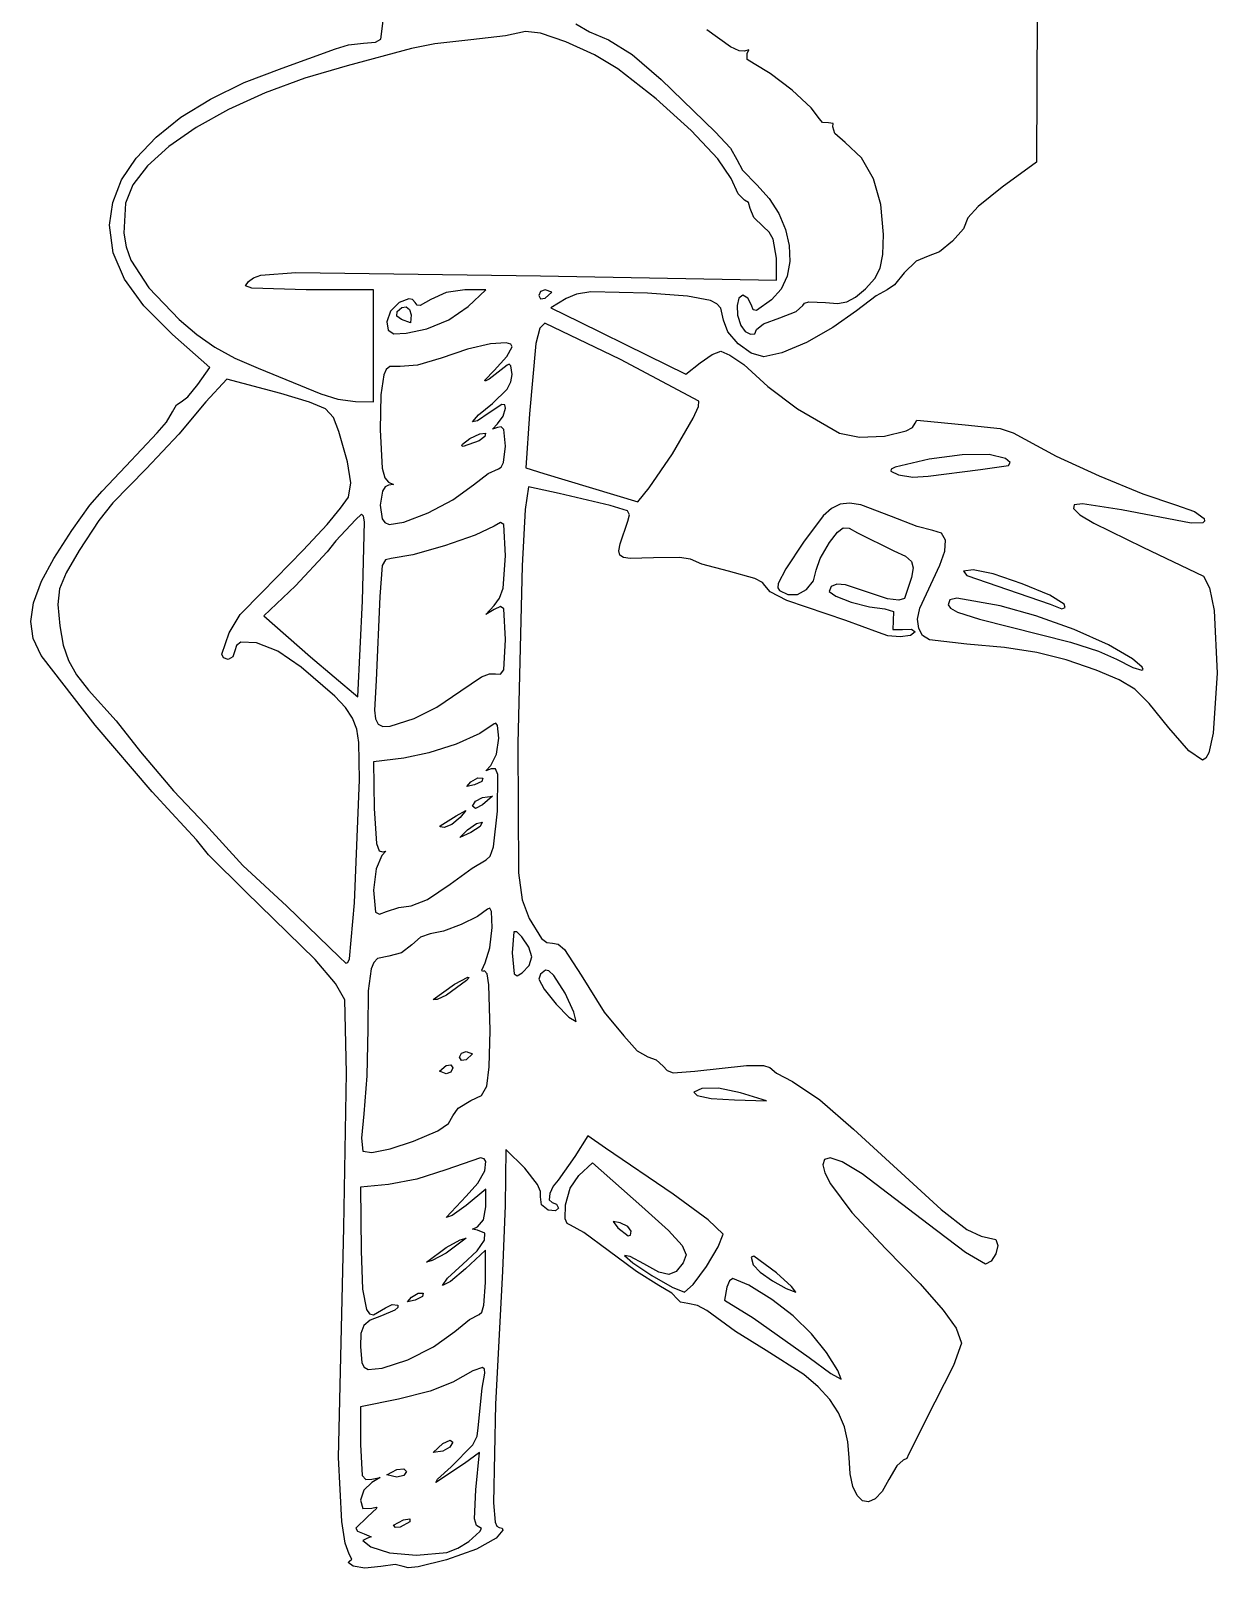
# Model space of a CAD drawing. Extents: x -2 to 140, y -370 to -182.
# Drawn here: x 13.6 to 94.9, y -369.6 to -264.3 of the extents above; entities that cross this region are included whole.
import ezdxf

# ---------------------------------------------------------------- set-up
doc = ezdxf.new("R2010")
doc.units = 0

msp = doc.modelspace()

# ---------------------------------------------------------------- linework, layer by layer
at = {"layer": 'Layer 1'}
for p, q in [((82.53126, -262.981666), (82.500374, -268.126662)), ((37.556051, -264.832733), (37.732561, -263.586158)), ((50.929554, -263.777772), (51.857497, -264.330789)), ((61.516068, -265.363036), (59.886235, -264.20033)), ((34.458574, -265.495814), (35.347394, -265.230681)), ((35.347394, -265.230681), (36.381236, -265.120402)), ((36.381236, -265.120402), (37.195399, -265.035898)), ((37.195399, -265.035898), (37.556051, -264.832733)), ((41.271494, -265.167618), (39.658998, -265.480066)), ((43.73052, -264.88946), (41.271494, -265.167618)), ((46.092285, -264.618989), (43.73052, -264.88946)), ((47.470955, -264.324959), (46.092285, -264.618989)), ((48.494726, -264.423352), (47.470955, -264.324959)), ((50.244763, -265.020386), (48.494726, -264.423352)), ((52.191265, -265.903874), (50.244763, -265.020386)), ((51.857497, -264.330789), (53.153874, -264.885283)), ((53.153874, -264.885283), (54.782994, -265.897879)), ((30.797816, -266.827903), (34.458574, -265.495814)), ((39.658998, -265.480066), (35.256399, -266.668504)), ((53.804431, -266.861629), (52.191265, -265.903874)), ((54.782994, -265.897879), (56.754638, -267.60328)), ((62.110715, -265.636715), (61.516068, -265.363036)), ((62.473273, -265.657274), (62.110715, -265.636715)), ((62.766184, -265.5775), (62.473273, -265.657274)), ((62.659201, -266.222357), (62.667278, -265.830953)), ((63.128311, -266.532162), (62.659201, -266.222357)), ((62.667278, -265.830953), (62.766184, -265.5775)), ((28.209529, -267.810885), (30.797816, -266.827903)), ((35.256399, -266.668504), (32.360946, -267.507643)), ((56.420248, -268.924726), (53.804431, -266.861629)), ((64.237735, -267.180851), (63.128311, -266.532162)), ((65.730509, -268.338092), (64.237735, -267.180851)), ((25.893982, -268.938141), (28.209529, -267.810885)), ((32.360946, -267.507643), (29.634546, -268.515055)), ((56.754638, -267.60328), (60.458833, -271.180024)), ((67.045835, -269.533946), (65.730509, -268.338092)), ((82.500374, -268.126662), (82.46949, -273.271629)), ((23.873628, -270.18922), (25.893982, -268.938141)), ((29.634546, -268.515055), (27.135169, -269.654806)), ((58.821063, -271.093741), (56.420248, -268.924726)), ((67.622917, -270.298474), (67.045835, -269.533946)), ((22.170924, -271.543671), (23.873628, -270.18922)), ((27.135169, -269.654806), (24.920782, -270.890961)), ((67.807389, -270.538413), (67.622917, -270.298474)), ((68.222029, -270.576633), (67.807389, -270.538413)), ((68.553046, -270.608654), (68.222029, -270.576633)), ((68.536453, -270.833568), (68.553046, -270.608654)), ((20.808324, -272.981043), (22.170924, -271.543671)), ((24.920782, -270.890961), (23.049356, -272.187585)), ((60.654809, -273.027542), (58.821063, -271.093741)), ((60.458833, -271.180024), (61.51018, -272.306309)), ((68.671971, -271.304297), (68.536453, -270.833568)), ((69.368698, -271.927151), (68.671971, -271.304297)), ((23.049356, -272.187585), (21.578859, -273.508744)), ((61.51018, -272.306309), (61.947467, -273.079154)), ((70.482789, -272.973211), (69.368698, -271.927151)), ((19.808285, -274.480887), (20.808324, -272.981043)), ((21.578859, -273.508744), (20.567258, -274.818502)), ((61.569417, -274.384996), (60.654809, -273.027542)), ((61.947467, -273.079154), (62.347352, -273.807333)), ((71.305356, -274.405647), (70.482789, -272.973211)), ((82.46949, -273.271629), (80.125322, -274.983984)), ((19.19326, -276.022752), (19.808285, -274.480887)), ((20.567258, -274.818502), (20.072524, -276.080926)), ((62.049417, -275.426809), (61.569417, -274.384996)), ((62.347352, -273.807333), (63.308775, -274.826109)), ((71.814511, -276.171872), (71.305356, -274.405647)), ((62.471469, -275.860143), (62.049417, -275.426809)), ((62.740395, -276.030256), (62.471469, -275.860143)), ((63.308775, -274.826109), (64.168366, -275.753258)), ((64.168366, -275.753258), (64.830295, -276.783126)), ((80.125322, -274.983984), (78.469752, -276.306626)), ((18.985706, -277.586186), (19.19326, -276.022752)), ((20.072524, -276.080926), (19.946748, -278.135802)), ((62.852249, -276.439235), (62.740395, -276.030256)), ((63.118028, -277.04119), (62.852249, -276.439235)), ((64.830295, -276.783126), (65.288894, -277.872254)), ((71.988367, -278.219295), (71.814511, -276.171872)), ((78.469752, -276.306626), (77.781153, -277.082024)), ((19.232594, -279.464001), (18.985706, -277.586186)), ((63.757031, -277.675171), (63.118028, -277.04119)), ((64.159682, -278.057735), (63.757031, -277.675171)), ((65.288894, -277.872254), (65.538498, -278.977185)), ((77.471459, -277.82269), (76.728671, -278.684246)), ((77.781153, -277.082024), (77.471459, -277.82269)), ((19.946748, -278.135802), (20.10889, -279.068197)), ((64.44167, -278.538245), (64.159682, -278.057735)), ((64.661813, -279.836485), (64.44167, -278.538245)), ((65.538498, -278.977185), (65.573439, -280.054461)), ((71.946852, -279.595833), (71.988367, -278.219295)), ((76.728671, -278.684246), (75.832231, -279.398127)), ((19.998793, -281.275314), (19.232594, -279.464001)), ((20.10889, -279.068197), (20.440321, -279.978901)), ((20.440321, -279.978901), (21.668853, -281.860259)), ((64.661813, -281.340955), (64.661813, -279.836485)), ((65.573439, -280.054461), (65.388051, -281.060622)), ((71.776918, -280.529725), (71.946852, -279.595833)), ((74.226895, -280.033776), (73.411478, -280.846445)), ((75.061578, -279.695769), (74.226895, -280.033776)), ((75.832231, -279.398127), (75.061578, -279.695769)), ((28.830846, -281.183744), (29.332245, -281.003752)), ((29.332245, -281.003752), (31.736619, -280.820477)), ((31.736619, -280.820477), (48.488834, -281.036522)), ((48.488834, -281.036522), (64.661813, -281.340955)), ((65.388051, -281.060622), (64.976668, -281.952212)), ((71.407968, -281.235827), (71.776918, -280.529725)), ((73.411478, -280.846445), (72.741188, -281.659129)), ((21.336227, -283.110126), (19.998793, -281.275314)), ((21.668853, -281.860259), (23.747954, -284.029912)), ((28.287941, -281.729331), (28.494869, -281.428557)), ((28.716663, -281.901237), (28.287941, -281.729331)), ((28.494869, -281.428557), (28.830846, -281.183744)), ((32.445111, -281.99715), (28.716663, -281.901237)), ((37.065963, -281.99715), (32.445111, -281.99715)), ((37.065963, -285.832776), (37.065963, -281.99715)), ((43.325446, -281.99715), (42.047327, -282.194328)), ((44.763591, -281.99715), (43.325446, -281.99715)), ((43.555073, -283.147121), (44.763591, -281.99715)), ((48.508627, -282.116459), (48.375737, -282.403324)), ((48.828127, -281.99715), (48.508627, -282.116459)), ((49.280521, -282.166286), (48.828127, -281.99715)), ((48.828127, -282.572488), (49.280521, -282.166286)), ((49.280521, -282.166286), (49.280521, -282.166286)), ((51.956692, -282.14217), (50.970751, -282.296331)), ((55.84019, -282.235458), (51.956692, -282.14217)), ((64.976668, -281.952212), (64.333622, -282.685772)), ((70.086446, -282.51689), (70.769409, -281.928993)), ((70.769409, -281.928993), (71.407968, -281.235827)), ((72.255439, -281.99715), (71.491011, -282.419661)), ((72.741188, -281.659129), (72.255439, -281.99715)), ((23.29682, -285.058443), (21.336227, -283.110126)), ((38.81901, -282.871055), (38.228301, -283.461988)), ((38.67321, -283.498629), (38.990182, -283.214117)), ((39.469938, -282.612824), (38.81901, -282.871055)), ((38.990182, -283.214117), (39.300294, -283.167286)), ((39.300294, -283.167286), (39.53594, -283.34226)), ((39.732692, -282.666804), (39.469938, -282.612824)), ((39.90815, -282.873958), (39.732692, -282.666804)), ((40.046206, -283.048395), (39.90815, -282.873958)), ((40.264314, -283.073962), (40.046206, -283.048395)), ((40.993912, -282.668387), (40.264314, -283.073962)), ((42.047327, -282.194328), (40.993912, -282.668387)), ((42.224971, -284.071564), (43.555073, -283.147121)), ((48.375737, -282.403324), (48.508627, -282.620579)), ((48.508627, -282.620579), (48.828127, -282.572488)), ((50.258001, -282.608697), (49.199715, -283.239295)), ((49.199715, -283.239295), (51.162783, -284.206103)), ((50.970751, -282.296331), (50.258001, -282.608697)), ((58.570439, -282.44148), (55.84019, -282.235458)), ((60.140075, -282.744566), (58.570439, -282.44148)), ((60.586402, -282.96689), (60.140075, -282.744566)), ((60.858661, -283.254737), (60.586402, -282.96689)), ((62.085679, -282.577433), (61.961702, -283.078523)), ((61.961702, -283.078523), (62.004062, -283.750254)), ((62.366689, -282.38069), (62.085679, -282.577433)), ((62.708989, -282.577868), (62.366689, -282.38069)), ((62.94328, -283.051927), (62.708989, -282.577868)), ((63.068173, -283.365024), (62.94328, -283.051927)), ((64.333622, -282.685772), (63.290321, -283.42185)), ((66.006262, -283.483367), (66.471377, -283.067901)), ((66.471377, -283.067901), (66.580498, -282.916274)), ((66.580498, -282.916274), (66.890715, -282.831575)), ((66.890715, -282.831575), (68.011554, -282.875792)), ((68.011554, -282.875792), (68.848401, -282.941914)), ((68.848401, -282.941914), (69.493071, -282.838405)), ((69.493071, -282.838405), (70.086446, -282.51689)), ((71.491011, -282.419661), (70.150711, -283.435496)), ((23.747954, -284.029912), (24.958034, -285.07588)), ((38.228301, -283.461988), (37.970745, -284.198963)), ((37.970745, -284.198963), (38.069608, -284.759564)), ((38.659554, -283.803443), (38.67321, -283.498629)), ((38.985805, -284.043656), (38.659554, -283.803443)), ((39.59181, -284.26822), (38.985805, -284.043656)), ((38.985805, -284.043656), (38.985805, -284.043656)), ((39.53594, -283.34226), (39.629512, -283.723165)), ((39.629512, -283.723165), (39.59181, -284.26822)), ((40.724136, -284.679249), (42.224971, -284.071564)), ((48.790462, -284.298503), (48.461513, -284.625683)), ((53.983844, -286.773098), (48.790462, -284.298503)), ((51.162783, -284.206103), (55.795822, -286.473844)), ((61.03576, -284.08201), (60.858661, -283.254737)), ((61.32606, -284.874002), (61.03576, -284.08201)), ((62.004062, -283.750254), (62.222064, -284.458918)), ((63.290321, -283.42185), (63.068173, -283.365024)), ((63.769754, -284.33178), (64.888008, -283.914963)), ((64.888008, -283.914963), (66.006262, -283.483367)), ((70.150711, -283.435496), (68.527016, -284.591419)), ((25.84045, -287.319494), (23.29682, -285.058443)), ((24.958034, -285.07588), (26.199987, -285.94214)), ((38.069608, -284.759564), (38.463829, -285.009452)), ((38.463829, -285.009452), (39.299855, -284.974167)), ((39.299855, -284.974167), (40.724136, -284.679249)), ((40.724136, -284.679249), (40.724136, -284.679249)), ((48.461513, -284.625683), (48.189779, -285.686962)), ((62.033065, -285.695235), (61.32606, -284.874002)), ((62.222064, -284.458918), (62.515757, -284.855625)), ((62.515757, -284.855625), (62.874055, -285.048692)), ((62.874055, -285.048692), (63.177001, -285.01009)), ((63.177001, -285.01009), (63.30464, -284.711789)), ((63.30464, -284.711789), (63.769754, -284.33178)), ((63.30464, -284.711789), (63.30464, -284.711789)), ((68.527016, -284.591419), (66.722155, -285.605679)), ((26.199987, -285.94214), (27.56736, -286.686423)), ((37.065963, -289.668402), (37.065963, -285.832776)), ((37.065963, -285.832776), (37.065963, -285.832776)), ((43.508716, -286.060418), (41.686333, -286.682914)), ((45.068394, -285.703507), (43.508716, -286.060418)), ((46.157003, -285.644883), (45.068394, -285.703507)), ((46.459541, -285.737647), (46.157003, -285.644883)), ((46.200728, -286.574149), (46.566176, -285.917245)), ((46.566176, -285.917245), (46.459541, -285.737647)), ((48.189779, -285.686962), (47.736517, -290.490261)), ((60.26072, -286.445219), (60.850272, -286.216316)), ((60.850272, -286.216316), (61.471034, -286.481838)), ((62.930761, -286.339324), (62.033065, -285.695235)), ((63.793136, -286.599884), (62.930761, -286.339324)), ((65.042179, -286.325944), (63.793136, -286.599884)), ((66.722155, -285.605679), (65.042179, -286.325944)), ((25.022193, -288.493934), (25.84045, -287.319494)), ((27.56736, -286.686423), (29.153697, -287.366456)), ((29.153697, -287.366456), (33.446836, -289.118012)), ((38.179157, -287.267284), (37.939161, -287.467693)), ((38.888103, -287.258647), (38.179157, -287.267284)), ((40.064389, -287.168075), (38.888103, -287.258647)), ((41.686333, -286.682914), (40.064389, -287.168075)), ((46.219954, -287.175222), (44.982807, -288.119481)), ((45.322101, -287.523174), (46.200728, -286.574149)), ((46.349553, -287.106834), (46.219954, -287.175222)), ((46.456723, -287.204171), (46.349553, -287.106834)), ((46.559247, -287.812367), (46.456723, -287.204171)), ((59.354175, -289.628185), (53.983844, -286.773098)), ((55.795822, -286.473844), (58.465807, -287.774775)), ((58.465807, -287.774775), (59.444114, -286.99556)), ((59.444114, -286.99556), (60.26072, -286.445219)), ((61.471034, -286.481838), (62.420804, -287.124637)), ((62.420804, -287.124637), (64.070896, -288.619466)), ((24.349016, -289.323399), (25.022193, -288.493934)), ((27.010707, -288.134129), (25.576913, -289.677038)), ((30.702275, -289.107767), (27.010707, -288.134129)), ((37.763297, -287.837326), (37.567403, -289.199759)), ((37.939161, -287.467693), (37.763297, -287.837326)), ((44.693064, -288.188527), (45.322101, -287.523174)), ((44.71848, -288.2539), (44.693064, -288.188527)), ((44.982807, -288.119481), (44.71848, -288.2539)), ((46.218851, -288.819692), (46.475069, -288.315801)), ((46.475069, -288.315801), (46.559247, -287.812367)), ((23.87957, -289.668402), (24.349016, -289.323399)), ((32.684016, -289.692186), (30.702275, -289.107767)), ((33.446836, -289.118012), (34.611034, -289.495272)), ((34.611034, -289.495272), (35.821885, -289.658157)), ((37.567403, -289.199759), (37.518354, -291.585565)), ((45.209, -289.8013), (46.218851, -288.819692)), ((64.070896, -288.619466), (66.111229, -290.160759)), ((22.873354, -291.078934), (23.293348, -290.367861)), ((23.293348, -290.367861), (23.573566, -289.87387)), ((23.573566, -289.87387), (23.87957, -289.668402)), ((25.576913, -289.677038), (23.735066, -291.882548)), ((33.774103, -290.166432), (32.684016, -289.692186)), ((34.323152, -290.758608), (33.774103, -290.166432)), ((35.821885, -289.658157), (37.065963, -289.668402)), ((43.851827, -291.052956), (44.250497, -290.568373)), ((44.982807, -290.43551), (44.184052, -290.988464)), ((44.250497, -290.568373), (45.209, -289.8013)), ((45.854932, -289.870257), (44.982807, -290.43551)), ((46.052056, -289.888477), (45.854932, -289.870257)), ((45.94767, -290.651255), (46.113782, -290.100173)), ((46.113782, -290.100173), (46.052056, -289.888477)), ((47.736517, -290.490261), (47.501573, -294.188811)), ((58.965856, -290.805334), (59.31882, -290.000753)), ((59.31882, -290.000753), (59.354175, -289.628185)), ((66.111229, -290.160759), (68.975072, -291.825454)), ((22.231294, -291.806263), (22.873354, -291.078934)), ((34.681778, -291.696817), (34.323152, -290.758608)), ((37.518354, -291.585565), (37.653909, -294.208366)), ((44.184052, -290.988464), (43.851827, -291.052956)), ((45.209, -291.541285), (45.548293, -291.182185)), ((45.548293, -291.428029), (45.209, -291.541285)), ((45.548293, -291.182185), (45.94767, -290.651255)), ((45.810443, -291.386328), (45.548293, -291.428029)), ((45.985519, -291.571881), (45.810443, -291.386328)), ((46.113782, -292.714228), (45.985519, -291.571881)), ((57.544614, -293.236904), (58.965856, -290.805334)), ((73.539439, -291.672407), (73.993945, -291.42408)), ((73.993945, -291.42408), (74.162025, -291.138441)), ((74.162025, -291.138441), (74.269512, -290.937216)), ((74.269512, -290.937216), (74.527941, -290.965523)), ((74.527941, -290.965523), (77.581579, -291.243314)), ((77.581579, -291.243314), (79.992364, -291.508829)), ((79.992364, -291.508829), (80.881054, -291.803456)), ((20.090184, -294.079366), (22.231294, -291.806263)), ((23.735066, -291.882548), (21.487723, -294.271136)), ((35.29011, -293.796627), (34.681778, -291.696817)), ((43.103794, -292.69037), (43.156929, -292.575361)), ((43.199871, -292.731021), (43.103794, -292.69037)), ((43.156929, -292.575361), (43.651554, -292.192879)), ((44.299199, -292.356533), (43.199871, -292.731021)), ((43.651554, -292.192879), (44.334048, -291.861953)), ((43.651554, -292.192879), (43.651554, -292.192879)), ((44.694691, -292.058794), (44.299199, -292.356533)), ((44.334048, -291.861953), (44.7428, -291.830196)), ((44.7428, -291.830196), (44.694691, -292.058794)), ((45.970069, -293.821009), (46.113782, -292.714228)), ((68.975072, -291.825454), (70.349157, -292.094969)), ((70.349157, -292.094969), (72.069548, -292.017602)), ((72.069548, -292.017602), (73.539439, -291.672407)), ((80.881054, -291.803456), (81.688641, -292.23747)), ((81.688641, -292.23747), (83.82256, -293.391388)), ((55.954916, -295.575457), (57.544614, -293.236904)), ((57.544614, -293.236904), (57.544614, -293.236904)), ((75.117636, -293.604874), (72.804853, -294.151614)), ((77.377383, -293.305706), (75.117636, -293.604874)), ((79.237651, -293.281319), (77.377383, -293.305706)), ((80.351994, -293.55892), (79.237651, -293.281319)), ((80.661716, -293.839701), (80.351994, -293.55892)), ((83.82256, -293.391388), (86.769956, -294.748991)), ((18.481588, -295.80538), (20.090184, -294.079366)), ((21.487723, -294.271136), (19.20912, -296.595659)), ((35.510667, -295.223942), (35.29011, -293.796627)), ((37.653909, -294.208366), (37.829897, -294.88218)), ((43.908924, -295.369996), (44.909996, -294.593924)), ((44.909996, -294.593924), (45.616701, -294.271136)), ((45.616701, -294.271136), (45.812301, -294.150991)), ((45.812301, -294.150991), (45.970069, -293.821009)), ((47.501573, -294.188811), (48.73034, -294.587761)), ((48.73034, -294.587761), (55.161603, -296.528885)), ((72.525463, -294.285175), (72.498596, -294.427133)), ((72.498596, -294.427133), (73.018604, -294.686687)), ((72.804853, -294.151614), (72.525463, -294.285175)), ((73.018604, -294.686687), (73.997225, -294.831168)), ((73.997225, -294.831168), (75.066807, -294.761468)), ((75.066807, -294.761468), (78.647019, -294.300854)), ((78.647019, -294.300854), (80.547403, -294.027973)), ((78.647019, -294.300854), (78.647019, -294.300854)), ((80.547403, -294.027973), (80.661716, -293.839701)), ((86.769956, -294.748991), (89.753805, -295.972179)), ((17.629634, -296.761729), (18.481588, -295.80538)), ((35.34888, -296.200995), (35.510667, -295.223942)), ((37.674394, -295.7839), (37.518354, -296.764287)), ((37.852942, -295.500847), (37.674394, -295.7839)), ((37.829897, -294.88218), (38.08384, -295.167784)), ((38.08384, -295.391501), (37.852942, -295.500847)), ((38.08384, -295.167784), (38.423135, -295.328612)), ((38.423135, -295.328612), (38.08384, -295.391501)), ((42.497708, -296.386635), (43.908924, -295.369996)), ((47.682666, -295.504898), (47.453892, -297.059569)), ((49.785713, -295.94937), (47.682666, -295.504898)), ((55.161603, -296.528885), (55.954916, -295.575457)), ((16.390304, -298.489882), (17.629634, -296.761729)), ((19.20912, -296.595659), (18.256381, -297.799778)), ((34.810184, -296.950017), (35.34888, -296.200995)), ((37.518354, -296.764287), (37.650176, -297.688903)), ((40.804902, -297.287809), (42.497708, -296.386635)), ((53.279949, -296.767448), (49.785713, -295.94937)), ((54.464301, -297.133162), (53.279949, -296.767448)), ((69.022366, -296.684245), (68.437242, -296.971959)), ((69.670488, -296.612508), (69.022366, -296.684245)), ((70.436547, -296.740737), (69.670488, -296.612508)), ((72.542228, -297.533032), (70.436547, -296.740737)), ((85.057135, -296.729695), (84.999932, -296.981876)), ((85.622299, -296.655884), (85.057135, -296.729695)), ((88.292748, -297.071542), (85.622299, -296.655884)), ((89.753805, -295.972179), (91.997084, -296.722856)), ((91.997084, -296.722856), (93.309874, -297.185161)), ((18.256381, -297.799778), (16.904947, -299.85431)), ((33.888728, -298.069564), (34.810184, -296.950017)), ((35.827089, -297.749835), (34.483229, -299.188942)), ((36.24349, -297.379945), (35.827089, -297.749835)), ((36.365876, -297.497425), (36.24349, -297.379945)), ((36.311482, -303.311504), (36.437447, -297.889937)), ((36.437447, -297.889937), (36.365876, -297.497425)), ((37.650176, -297.688903), (37.842549, -297.945449)), ((37.842549, -297.945449), (38.143758, -298.068728)), ((38.143758, -298.068728), (39.146275, -297.927214)), ((39.146275, -297.927214), (40.804902, -297.287809)), ((40.804902, -297.287809), (40.804902, -297.287809)), ((45.759836, -297.930045), (45.322101, -298.19219)), ((45.997084, -298.076906), (45.759836, -297.930045)), ((47.453892, -297.059569), (47.23755, -300.909087)), ((53.946812, -299.41055), (54.487499, -297.857164)), ((54.589402, -297.421827), (54.464301, -297.133162)), ((54.487499, -297.857164), (54.589402, -297.421827)), ((67.860179, -297.491665), (66.510481, -299.291107)), ((68.437242, -296.971959), (67.860179, -297.491665)), ((74.29499, -298.209123), (72.542228, -297.533032)), ((84.999932, -296.981876), (85.446628, -297.405385)), ((85.446628, -297.405385), (86.393164, -297.993177)), ((93.065662, -297.989572), (88.292748, -297.071542)), ((93.873572, -297.973055), (93.065662, -297.989572)), ((93.309874, -297.185161), (93.973351, -297.676147)), ((93.995842, -297.857933), (93.873572, -297.973055)), ((93.973351, -297.676147), (93.995842, -297.857933)), ((15.154445, -300.413238), (16.390304, -298.489882)), ((32.245424, -299.832804), (33.888728, -298.069564)), ((44.019275, -298.813443), (41.919485, -299.54462)), ((45.322101, -298.19219), (44.019275, -298.813443)), ((46.113782, -300.222581), (45.997084, -298.076906)), ((68.301802, -299.317325), (68.839297, -298.613698)), ((68.839297, -298.613698), (69.234916, -298.302662)), ((69.234916, -298.302662), (69.644219, -298.32923)), ((69.644219, -298.32923), (70.22277, -298.638412)), ((70.22277, -298.638412), (72.71405, -299.877734)), ((75.383873, -298.49033), (74.29499, -298.209123)), ((75.967134, -298.666313), (75.383873, -298.49033)), ((76.245668, -299.157154), (75.967134, -298.666313)), ((86.393164, -297.993177), (89.769515, -299.633442)), ((16.904947, -299.85431), (16.002432, -301.3912)), ((29.431051, -302.709495), (32.245424, -299.832804)), ((33.889024, -299.956079), (31.709456, -302.274309)), ((34.483229, -299.188942), (33.889024, -299.956079)), ((41.919485, -299.54462), (39.760457, -300.15357)), ((53.86532, -299.875637), (53.946812, -299.41055)), ((53.939244, -300.175179), (53.86532, -299.875637)), ((66.510481, -299.291107), (65.30819, -301.103242)), ((67.649959, -300.398804), (68.301802, -299.317325)), ((72.71405, -299.877734), (73.504675, -300.253853)), ((75.845218, -300.860742), (76.208641, -299.907185)), ((76.208641, -299.907185), (76.245668, -299.157154)), ((89.769515, -299.633442), (93.908606, -301.606881)), ((14.312901, -301.9552), (15.154445, -300.413238)), ((37.657677, -300.890185), (37.50507, -302.997193)), ((37.891553, -300.508001), (37.657677, -300.890185)), ((38.279919, -300.408142), (37.891553, -300.508001)), ((39.760457, -300.15357), (38.279919, -300.408142)), ((45.937537, -302.434008), (46.113782, -300.222581)), ((47.23755, -300.909087), (46.944218, -313.065696)), ((54.190716, -300.340818), (53.939244, -300.175179)), ((54.641871, -300.404201), (54.190716, -300.340818)), ((56.231773, -300.350767), (54.641871, -300.404201)), ((58.032662, -300.328178), (56.231773, -300.350767)), ((58.781346, -300.462668), (58.032662, -300.328178)), ((59.545027, -300.799655), (58.781346, -300.462668)), ((61.381979, -301.263981), (59.545027, -300.799655)), ((65.30819, -301.103242), (64.787244, -302.110916)), ((67.377852, -301.197857), (67.649959, -300.398804)), ((73.504675, -300.253853), (73.914709, -300.604287)), ((74.022134, -301.048849), (73.904929, -301.707352)), ((73.914709, -300.604287), (74.022134, -301.048849)), ((74.478474, -303.8013), (75.845218, -300.860742)), ((13.767126, -303.450804), (14.312901, -301.9552)), ((16.002432, -301.3912), (15.551082, -302.490533)), ((63.188421, -301.78436), (61.381979, -301.263981)), ((63.711427, -302.042297), (63.188421, -301.78436)), ((63.8734, -302.255908), (63.711427, -302.042297)), ((64.787244, -302.110916), (64.755102, -302.404349)), ((66.727293, -302.524795), (67.193592, -301.929083)), ((67.193592, -301.929083), (67.377852, -301.197857)), ((68.804106, -302.167015), (68.419182, -302.31436)), ((69.391024, -302.217504), (68.804106, -302.167015)), ((73.904929, -301.707352), (73.429789, -303.152951)), ((78.130696, -301.175251), (77.477205, -301.278205)), ((77.477205, -301.278205), (77.698251, -301.561669)), ((77.698251, -301.561669), (80.495498, -302.517725)), ((79.497788, -301.46504), (78.130696, -301.175251)), ((81.500915, -302.14383), (79.497788, -301.46504)), ((83.380271, -302.925755), (81.500915, -302.14383)), ((93.908606, -301.606881), (94.336131, -302.413293)), ((15.551082, -302.490533), (15.446246, -303.560487)), ((27.93592, -304.251558), (29.431051, -302.709495)), ((31.709456, -302.274309), (29.540096, -304.332273)), ((37.50507, -302.997193), (37.231659, -308.750603)), ((45.322101, -303.631572), (45.692846, -303.124527)), ((45.692846, -303.124527), (45.937537, -302.434008)), ((64.235208, -302.691107), (63.8734, -302.255908)), ((65.383845, -303.282107), (64.235208, -302.691107)), ((64.755102, -302.404349), (64.860688, -302.606188)), ((64.860688, -302.606188), (65.441562, -302.881115)), ((65.441562, -302.881115), (66.102201, -302.877852)), ((66.102201, -302.877852), (66.727293, -302.524795)), ((68.419182, -302.31436), (68.280943, -302.655083)), ((68.280943, -302.655083), (68.72144, -302.991063)), ((68.72144, -302.991063), (69.773693, -303.388903)), ((70.135245, -302.470284), (69.391024, -302.217504)), ((72.267759, -303.174795), (70.135245, -302.470284)), ((73.037583, -303.268661), (72.267759, -303.174795)), ((73.429789, -303.152951), (73.037583, -303.268661)), ((76.539782, -303.234975), (76.42398, -303.584666)), ((77.028939, -303.127255), (76.539782, -303.234975)), ((79.97781, -303.654432), (77.028939, -303.127255)), ((80.495498, -302.517725), (83.413422, -303.523763)), ((84.376051, -303.524948), (83.380271, -302.925755)), ((94.336131, -302.413293), (94.636032, -303.965909)), ((13.581007, -304.731222), (13.767126, -303.450804)), ((15.446246, -303.560487), (15.58327, -305.00924)), ((27.163295, -305.488224), (27.93592, -304.251558)), ((35.98372, -309.870828), (36.311482, -303.311504)), ((36.311482, -303.311504), (36.311482, -303.311504)), ((44.75661, -304.235086), (45.322101, -303.631572)), ((45.322101, -303.902505), (44.75661, -304.235086)), ((45.756423, -303.683051), (45.322101, -303.902505)), ((45.99405, -303.851659), (45.756423, -303.683051)), ((46.113782, -305.963856), (45.99405, -303.851659)), ((69.411921, -304.658381), (65.383845, -303.282107)), ((69.773693, -303.388903), (71.033848, -303.721105)), ((71.033848, -303.721105), (72.09805, -303.860172)), ((72.09805, -303.860172), (72.674993, -304.038836)), ((72.674993, -304.038836), (72.662068, -304.665239)), ((74.329558, -304.564515), (74.478474, -303.8013)), ((76.42398, -303.584666), (76.593538, -303.814321)), ((76.593538, -303.814321), (77.055206, -304.076192)), ((77.055206, -304.076192), (78.572837, -304.56759)), ((82.440137, -304.334978), (79.97781, -303.654432)), ((83.413422, -303.523763), (84.222605, -303.851158)), ((84.222605, -303.851158), (84.437888, -303.769821)), ((84.437888, -303.769821), (84.376051, -303.524948)), ((84.376051, -303.524948), (84.376051, -303.524948)), ((94.636032, -303.965909), (94.858865, -308.257212)), ((13.754009, -305.895732), (13.581007, -304.731222)), ((15.58327, -305.00924), (15.80896, -306.330653)), ((29.540096, -304.332273), (32.735763, -307.13426)), ((71.651255, -305.472705), (69.411921, -304.658381)), ((72.662068, -304.665239), (72.634861, -305.273534)), ((72.634861, -305.273534), (73.287893, -305.276504)), ((73.287893, -305.276504), (73.905249, -305.241738)), ((73.905249, -305.241738), (74.162025, -305.430343)), ((74.426231, -305.19449), (74.329558, -304.564515)), ((74.659838, -305.685377), (74.426231, -305.19449)), ((78.572837, -304.56759), (84.801641, -306.13259)), ((85.05476, -305.276949), (82.440137, -304.334978)), ((87.398219, -306.311534), (85.05476, -305.276949)), ((14.285601, -307.04361), (13.754009, -305.895732)), ((15.80896, -306.330653), (16.157567, -307.390207)), ((26.660969, -306.953638), (27.163295, -305.488224)), ((27.674943, -306.359566), (27.565751, -306.736919)), ((27.980664, -306.145204), (27.674943, -306.359566)), ((29.050568, -306.173685), (27.980664, -306.145204)), ((30.51321, -306.758823), (29.050568, -306.173685)), ((45.984542, -308.029864), (46.113782, -305.963856)), ((72.292206, -305.702973), (71.651255, -305.472705)), ((73.127656, -305.769236), (72.292206, -305.702973)), ((73.852598, -305.676643), (73.127656, -305.769236)), ((74.162025, -305.430343), (73.852598, -305.676643)), ((75.141676, -305.982381), (74.659838, -305.685377)), ((77.708176, -306.278082), (75.141676, -305.982381)), ((80.286669, -306.493995), (77.708176, -306.278082)), ((84.801641, -306.13259), (86.715565, -306.755586)), ((89.047052, -307.269924), (87.398219, -306.311534)), ((17.984739, -311.810439), (14.285601, -307.04361)), ((16.157567, -307.390207), (16.706159, -308.362428)), ((26.793859, -307.206915), (26.660969, -306.953638)), ((27.11336, -307.312258), (26.793859, -307.206915)), ((27.432861, -307.143249), (27.11336, -307.312258)), ((27.565751, -306.736919), (27.432861, -307.143249)), ((32.106334, -307.837078), (30.51321, -306.758823)), ((32.735763, -307.13426), (35.98372, -309.870828)), ((82.490634, -306.836029), (80.286669, -306.493995)), ((84.518776, -307.344105), (82.490634, -306.836029)), ((86.569798, -308.058143), (84.518776, -307.344105)), ((86.715565, -306.755586), (87.959952, -307.310451)), ((87.959952, -307.310451), (89.078026, -307.872912)), ((89.708393, -307.849416), (89.047052, -307.269924)), ((89.047052, -307.269924), (89.047052, -307.269924)), ((16.706159, -308.362428), (17.531804, -309.42184)), ((34.417845, -309.834723), (32.106334, -307.837078)), ((43.035863, -309.459376), (44.449223, -308.50955)), ((44.449223, -308.50955), (44.998302, -308.312002)), ((44.998302, -308.312002), (45.408647, -308.315586)), ((45.408647, -308.315586), (45.770067, -308.336431)), ((45.770067, -308.336431), (45.984542, -308.029864)), ((88.149835, -308.712093), (86.569798, -308.058143)), ((89.078026, -307.872912), (89.689779, -308.051489)), ((89.689779, -308.051489), (89.778655, -307.997832)), ((89.778655, -307.997832), (89.708393, -307.849416)), ((94.858865, -308.257212), (94.588902, -312.375715)), ((17.531804, -309.42184), (19.42263, -311.531423)), ((37.231659, -308.750603), (37.122311, -310.787522)), ((41.409302, -310.588127), (43.035863, -309.459376)), ((89.213471, -309.357829), (88.149835, -308.712093)), ((90.195709, -310.341908), (89.213471, -309.357829)), ((35.134051, -310.602008), (34.417845, -309.834723)), ((35.616362, -311.329462), (35.134051, -310.602008)), ((39.840431, -311.373746), (41.409302, -310.588127)), ((91.531553, -312.010891), (90.195709, -310.341908)), ((19.42263, -311.531423), (21.10967, -313.642417)), ((35.909135, -312.102977), (35.616362, -311.329462)), ((37.122311, -310.787522), (37.189657, -311.391954)), ((37.189657, -311.391954), (37.37481, -311.757032)), ((38.207925, -311.879113), (39.840431, -311.373746)), ((39.840431, -311.373746), (39.840431, -311.373746)), ((21.889854, -316.37938), (17.984739, -311.810439)), ((36.056725, -313.008451), (35.909135, -312.102977)), ((37.37481, -311.757032), (37.705117, -311.910252)), ((37.705117, -311.910252), (38.207925, -311.879113)), ((44.342068, -312.39477), (42.724074, -313.112535)), ((45.315172, -311.723193), (44.342068, -312.39477)), ((45.444771, -311.681719), (45.315172, -311.723193)), ((45.551941, -311.852303), (45.444771, -311.681719)), ((45.493245, -313.814682), (45.654465, -312.701291)), ((45.654465, -312.701291), (45.551941, -311.852303)), ((92.918088, -313.568489), (91.531553, -312.010891)), ((94.588902, -312.375715), (94.272809, -313.712331)), ((21.10967, -313.642417), (23.370469, -316.327338)), ((36.093773, -315.558847), (36.056725, -313.008451)), ((40.859001, -313.724598), (39.14466, -314.079072)), ((42.724074, -313.112535), (40.859001, -313.724598)), ((46.944218, -313.065696), (46.989876, -321.931489)), ((93.837941, -314.216344), (92.918088, -313.568489)), ((94.272809, -313.712331), (94.07013, -314.084859)), ((39.14466, -314.079072), (37.056342, -314.321754)), ((37.056342, -314.321754), (37.109487, -317.52667)), ((44.761203, -314.936512), (45.095902, -314.57948)), ((45.12849, -314.808277), (44.761203, -314.936512)), ((45.095902, -314.57948), (45.493245, -313.814682)), ((45.417245, -314.803208), (45.12849, -314.808277)), ((45.573464, -315.209241), (45.417245, -314.803208)), ((94.07013, -314.084859), (93.837941, -314.216344)), ((35.760547, -323.997207), (36.093773, -315.558847)), ((36.093773, -315.558847), (36.093773, -315.558847)), ((43.449735, -316.030497), (43.731188, -315.703006)), ((43.731188, -315.703006), (44.199633, -315.429491)), ((43.731188, -315.703006), (43.731188, -315.703006)), ((44.482952, -315.669701), (43.984438, -315.917721)), ((44.199633, -315.429491), (44.542385, -315.441132)), ((44.542385, -315.441132), (44.482952, -315.669701)), ((45.553856, -317.700265), (45.573464, -315.209241)), ((23.239824, -317.841997), (21.889854, -316.37938)), ((23.370469, -316.327338), (25.54368, -318.619688)), ((43.984438, -315.917721), (43.449735, -316.030497)), ((44.051162, -317.032926), (44.530414, -316.76261)), ((44.530414, -316.76261), (45.209, -316.674585)), ((45.209, -316.674585), (44.530414, -317.284862)), ((24.936291, -319.669216), (23.239824, -317.841997)), ((37.109487, -317.52667), (37.270798, -319.927259)), ((42.72085, -318.039355), (43.392016, -317.665594)), ((43.392016, -317.665594), (43.004754, -318.147898)), ((43.851827, -317.372859), (44.051162, -317.032926)), ((44.044446, -317.516249), (43.851827, -317.372859)), ((43.851827, -317.372859), (43.851827, -317.372859)), ((44.530414, -317.284862), (44.044446, -317.516249)), ((45.278233, -320.153263), (45.553856, -317.700265)), ((25.54368, -318.619688), (28.119321, -321.441459)), ((41.627569, -318.710592), (42.72085, -318.039355)), ((41.633214, -318.787237), (41.627569, -318.710592)), ((41.627569, -318.710592), (41.627569, -318.710592)), ((41.911473, -318.819135), (41.633214, -318.787237)), ((42.427488, -318.621957), (41.911473, -318.819135)), ((43.004754, -318.147898), (42.427488, -318.621957)), ((42.972834, -319.502053), (43.501762, -318.980707)), ((43.501762, -318.980707), (44.116849, -318.546381)), ((43.501762, -318.980707), (43.501762, -318.980707)), ((44.358937, -318.751634), (43.718155, -319.16418)), ((44.116849, -318.546381), (44.49907, -318.472905)), ((44.49907, -318.472905), (44.358937, -318.751634)), ((25.756187, -320.700202), (24.936291, -319.669216)), ((37.270798, -319.927259), (37.44072, -320.41819)), ((43.718155, -319.16418), (42.972834, -319.502053)), ((28.307126, -323.230579), (25.756187, -320.700202)), ((37.631452, -320.757352), (37.232075, -321.666958)), ((37.44072, -320.41819), (37.679785, -320.486222)), ((37.899218, -320.450337), (37.631452, -320.757352)), ((37.679785, -320.486222), (37.899218, -320.450337)), ((43.812837, -321.60518), (44.782156, -321.049368)), ((44.782156, -321.049368), (45.060234, -320.78515)), ((45.060234, -320.78515), (45.278233, -320.153263)), ((28.119321, -321.441459), (31.112412, -324.220304)), ((37.232075, -321.666958), (37.065963, -323.128527)), ((42.323489, -322.703811), (43.812837, -321.60518)), ((46.989876, -321.931489), (47.241513, -323.792434)), ((33.069025, -327.860519), (28.307126, -323.230579)), ((37.065963, -323.128527), (37.20009, -324.637982)), ((40.768073, -323.752718), (42.323489, -322.703811)), ((31.112412, -324.220304), (34.731539, -327.700781)), ((35.41654, -327.831771), (35.760547, -323.997207)), ((37.941004, -324.586036), (38.801016, -324.305623)), ((38.801016, -324.305623), (39.639929, -324.188977)), ((39.639929, -324.188977), (40.768073, -323.752718)), ((39.639929, -324.188977), (39.639929, -324.188977)), ((47.241513, -323.792434), (47.718509, -325.067507)), ((37.20009, -324.637982), (37.462962, -324.754322)), ((37.462962, -324.754322), (37.941004, -324.586036)), ((44.186587, -324.925011), (43.063777, -325.477233)), ((44.862781, -324.423137), (44.186587, -324.925011)), ((45.033072, -324.347638), (44.862781, -324.423137)), ((45.142716, -324.58481), (45.033072, -324.347638)), ((45.193242, -325.677318), (45.142716, -324.58481)), ((47.718509, -325.067507), (48.560988, -326.43106)), ((40.279192, -326.332137), (39.675322, -326.873926)), ((40.937584, -326.10679), (40.279192, -326.332137)), ((41.85917, -325.92332), (40.937584, -326.10679)), ((43.063777, -325.477233), (41.85917, -325.92332)), ((45.040711, -327.060975), (45.193242, -325.677318)), ((46.66816, -325.974438), (46.566176, -327.422933)), ((46.867713, -325.963255), (46.66816, -325.974438)), ((47.230371, -326.321194), (46.867713, -325.963255)), ((47.703688, -327.03038), (47.230371, -326.321194)), ((38.984955, -327.415705), (38.118604, -327.641063)), ((39.675322, -326.873926), (38.984955, -327.415705)), ((44.711476, -328.09609), (45.040711, -327.060975)), ((46.566176, -327.422933), (46.685266, -328.861399)), ((47.908958, -327.689972), (47.703688, -327.03038)), ((48.560988, -326.43106), (48.941243, -326.714026)), ((48.941243, -326.714026), (49.313321, -326.751329)), ((49.313321, -326.751329), (49.708329, -326.814568)), ((49.708329, -326.814568), (50.153565, -327.183916)), ((50.153565, -327.183916), (51.285064, -328.941345)), ((34.462493, -329.516277), (33.069025, -327.860519)), ((34.731539, -327.700781), (35.159258, -328.108669)), ((35.159258, -328.108669), (35.303879, -328.074981)), ((35.303879, -328.074981), (35.41654, -327.831771)), ((36.893438, -328.50189), (36.700774, -330.011883)), ((37.079061, -328.071033), (36.893438, -328.50189)), ((37.338157, -327.808052), (37.079061, -328.071033)), ((38.118604, -327.641063), (37.338157, -327.808052)), ((44.487475, -328.587682), (44.711476, -328.09609)), ((47.244759, -328.791739), (47.719785, -328.271135)), ((47.719785, -328.271135), (47.908958, -327.689972)), ((47.908958, -327.689972), (47.908958, -327.689972)), ((35.104059, -330.630671), (34.462493, -329.516277)), ((41.137482, -330.60338), (42.607752, -329.557662)), ((43.436642, -329.314697), (42.061142, -330.304129)), ((42.607752, -329.557662), (43.512207, -329.069044)), ((43.602507, -329.098454), (43.436642, -329.314697)), ((43.512207, -329.069044), (43.602507, -329.098454)), ((44.52246, -328.681651), (44.487475, -328.587682)), ((44.657622, -328.651814), (44.52246, -328.681651)), ((44.841594, -328.842229), (44.657622, -328.651814)), ((44.969361, -329.609334), (44.841594, -328.842229)), ((46.685266, -328.861399), (46.891004, -328.976834)), ((46.891004, -328.976834), (47.244759, -328.791739)), ((48.509702, -328.880354), (48.375737, -329.223511)), ((48.375737, -329.223511), (48.742212, -329.905575)), ((48.831794, -328.59805), (48.509702, -328.880354)), ((49.08087, -328.647659), (48.831794, -328.59805)), ((49.421923, -328.959422), (49.08087, -328.647659)), ((50.200331, -330.163904), (49.421923, -328.959422)), ((51.285064, -328.941345), (52.859508, -331.476689)), ((36.700774, -330.011883), (36.676491, -332.627337)), ((41.412006, -330.613355), (41.137482, -330.60338)), ((41.137482, -330.60338), (41.137482, -330.60338)), ((42.061142, -330.304129), (41.412006, -330.613355)), ((45.042051, -332.722869), (44.969361, -329.609334)), ((48.742212, -329.905575), (49.566555, -330.92571)), ((50.793525, -331.482086), (50.200331, -330.163904)), ((50.200331, -330.163904), (50.200331, -330.163904)), ((35.20363, -335.621856), (35.104059, -330.630671)), ((49.566555, -330.92571), (50.43614, -331.818046)), ((50.938343, -332.116712), (50.793525, -331.482086)), ((52.859508, -331.476689), (54.2045, -333.106804)), ((36.676491, -332.627337), (36.606741, -335.840162)), ((44.988101, -335.215722), (45.042051, -332.722869)), ((50.43614, -331.818046), (50.938343, -332.116712)), ((54.2045, -333.106804), (55.114464, -334.122638)), ((42.947045, -334.567812), (43.079935, -334.280923)), ((43.079935, -334.785053), (42.947045, -334.567812)), ((42.947045, -334.567812), (42.947045, -334.567812)), ((43.079935, -334.280923), (43.399436, -334.16161)), ((43.399436, -334.736948), (43.079935, -334.785053)), ((43.399436, -334.16161), (43.851827, -334.330774)), ((43.851827, -334.330774), (43.399436, -334.736948)), ((55.114464, -334.122638), (55.854606, -334.54515)), ((55.854606, -334.54515), (56.414724, -334.731201)), ((56.414724, -334.731201), (56.89186, -335.178513)), ((35.028937, -346.223054), (35.20363, -335.621856)), ((36.606741, -335.840162), (36.388856, -338.447662)), ((41.589873, -335.52669), (42.042263, -335.120516)), ((42.042263, -335.695854), (41.589873, -335.52669)), ((41.589873, -335.52669), (41.589873, -335.52669)), ((42.042263, -335.120516), (42.361765, -335.072422)), ((42.361765, -335.576531), (42.042263, -335.695854)), ((42.361765, -335.072422), (42.494654, -335.289652)), ((42.494654, -335.289652), (42.361765, -335.576531)), ((44.833929, -336.549266), (44.988101, -335.215722)), ((56.89186, -335.178513), (57.175223, -335.477656)), ((57.175223, -335.477656), (57.578737, -335.626925)), ((57.578737, -335.626925), (59.063193, -335.526634)), ((59.063193, -335.526634), (62.612991, -335.127692)), ((62.612991, -335.127692), (63.77158, -335.123401)), ((63.77158, -335.123401), (64.209422, -335.264986)), ((64.209422, -335.264986), (64.665624, -335.654378)), ((64.665624, -335.654378), (65.762454, -336.230524)), ((44.457989, -337.172076), (44.833929, -336.549266)), ((59.544114, -336.692804), (58.992521, -336.954663)), ((60.689997, -336.685019), (59.544114, -336.692804)), ((62.205136, -336.999919), (60.689997, -336.685019)), ((65.762454, -336.230524), (67.632309, -337.477121)), ((42.860101, -338.049253), (43.738729, -337.532726)), ((43.738729, -337.532726), (44.457989, -337.172076)), ((58.992521, -336.954663), (59.239919, -337.193438)), ((59.239919, -337.193438), (60.20194, -337.379509)), ((60.20194, -337.379509), (61.794215, -337.483252)), ((61.794215, -337.483252), (63.983227, -337.544608)), ((63.983227, -337.544608), (62.205136, -336.999919)), ((62.205136, -336.999919), (62.205136, -336.999919)), ((67.632309, -337.477121), (69.94707, -339.478479)), ((36.388856, -338.447662), (36.240896, -340.09512)), ((42.195652, -339.10493), (42.494654, -338.580024)), ((42.494654, -338.580024), (42.860101, -338.049253)), ((36.240896, -340.09512), (36.339264, -340.999713)), ((39.804463, -340.311016), (41.476775, -339.607398)), ((41.476775, -339.607398), (42.195652, -339.10493)), ((41.476775, -339.607398), (41.476775, -339.607398)), ((51.731971, -339.940618), (50.849866, -341.366179)), ((52.963092, -340.79084), (51.731971, -339.940618)), ((69.94707, -339.478479), (75.93553, -344.984268)), ((36.339264, -340.999713), (36.953751, -341.08359)), ((36.953751, -341.08359), (38.202803, -340.828552)), ((38.202803, -340.828552), (39.804463, -340.311016)), ((46.115904, -340.873927), (46.080228, -344.709552)), ((47.41628, -342.163908), (46.115904, -340.873927)), ((57.587535, -343.942444), (52.963092, -340.79084)), ((44.38919, -341.449293), (42.01414, -342.273156)), ((44.639778, -341.516104), (44.38919, -341.449293)), ((44.76674, -341.701793), (44.639778, -341.516104)), ((44.683149, -342.341341), (44.76674, -341.701793)), ((48.284517, -343.276375), (47.41628, -342.163908)), ((50.849866, -341.366179), (49.704241, -342.983538)), ((51.122981, -342.658418), (52.060664, -341.805034)), ((52.060664, -341.805034), (55.436976, -344.790974)), ((67.955999, -341.570863), (67.834178, -341.921528)), ((67.834178, -341.921528), (67.973054, -342.480218)), ((68.351338, -341.449293), (67.955999, -341.570863)), ((69.166572, -341.717535), (68.351338, -341.449293)), ((70.52573, -342.543754), (69.166572, -341.717535)), ((40.033397, -342.909123), (38.090424, -343.28131)), ((42.01414, -342.273156), (40.033397, -342.909123)), ((43.399436, -344.073875), (44.20514, -343.191011)), ((44.20514, -343.191011), (44.683149, -342.341341)), ((49.704241, -342.983538), (49.357244, -343.385617)), ((50.539914, -343.539015), (51.122981, -342.658418)), ((67.973054, -342.480218), (68.359804, -343.225864)), ((68.359804, -343.225864), (69.825636, -345.193749)), ((75.066164, -345.999082), (70.52573, -342.543754)), ((38.090424, -343.28131), (36.174344, -343.465602)), ((36.174344, -343.465602), (36.224176, -347.827318)), ((42.042263, -345.544987), (43.399436, -344.073875)), ((44.756609, -343.607136), (43.399436, -344.709552)), ((44.756609, -344.797662), (44.756609, -343.607136)), ((48.492554, -343.76054), (48.284517, -343.276375)), ((48.509741, -344.124703), (48.492554, -343.76054)), ((48.566434, -344.670274), (48.509741, -344.124703)), ((49.141394, -343.894974), (49.104586, -344.332175)), ((49.357244, -343.385617), (49.141394, -343.894974)), ((50.204776, -344.666651), (50.539914, -343.539015)), ((59.993155, -345.694427), (57.587535, -343.942444)), ((43.399436, -344.709552), (42.440933, -345.409718)), ((44.590497, -345.695238), (44.756609, -344.797662)), ((46.080228, -344.709552), (45.89309, -349.215908)), ((49.017874, -345.028181), (48.566434, -344.670274)), ((49.522867, -345.083363), (49.017874, -345.028181)), ((49.104586, -344.332175), (49.294714, -344.517782)), ((49.294714, -344.517782), (49.604189, -344.626932)), ((49.732909, -344.889328), (49.522867, -345.083363)), ((49.604189, -344.626932), (49.732909, -344.889328)), ((50.185545, -345.63858), (50.204776, -344.666651)), ((55.436976, -344.790974), (57.257994, -346.437904)), ((69.825636, -345.193749), (72.129097, -347.65663)), ((75.93553, -344.984268), (77.713984, -346.360474)), ((34.666239, -361.969897), (35.028937, -346.223054)), ((42.440933, -345.409718), (42.042263, -345.544987)), ((43.851827, -346.342409), (44.19112, -346.181567)), ((44.19112, -346.405313), (43.851827, -346.342409)), ((44.19112, -346.181567), (44.590497, -345.695238)), ((44.686315, -346.60554), (44.19112, -346.405313)), ((50.315636, -345.940296), (50.185545, -345.63858)), ((50.550197, -346.052055), (50.315636, -345.940296)), ((51.46, -346.56692), (50.550197, -346.052055)), ((53.966638, -345.892515), (53.469119, -345.80486)), ((53.469119, -345.80486), (53.795831, -346.235048)), ((53.795831, -346.235048), (54.496835, -346.79038)), ((54.491079, -346.163755), (53.966638, -345.892515)), ((54.70921, -346.47663), (54.491079, -346.163755)), ((61.011779, -346.674948), (59.993155, -345.694427)), ((77.612774, -347.932724), (75.066164, -345.999082)), ((77.713984, -346.360474), (78.682243, -346.819164)), ((43.399436, -346.958694), (42.042263, -347.969868)), ((42.042263, -347.5863), (43.000766, -347.063953)), ((43.000766, -347.063953), (43.399436, -346.958694)), ((44.159581, -347.817323), (44.668741, -347.092453)), ((44.668741, -347.092453), (44.686315, -346.60554)), ((53.134999, -347.804796), (51.46, -346.56692)), ((54.496835, -346.79038), (54.658112, -346.74056)), ((54.658112, -346.74056), (54.70921, -346.47663)), ((54.70921, -346.47663), (54.70921, -346.47663)), ((57.257994, -346.437904), (58.203203, -347.446734)), ((58.203203, -347.446734), (58.473098, -348.090068)), ((60.675581, -347.543829), (61.011779, -346.674948)), ((78.682243, -346.819164), (79.692311, -347.033173)), ((79.692311, -347.033173), (79.831376, -347.446232)), ((79.831376, -347.446232), (79.69519, -348.015599)), ((36.224176, -347.827318), (36.31692, -350.440618)), ((40.685091, -348.597418), (42.042263, -347.5863)), ((41.083761, -348.492187), (40.685091, -348.597418)), ((42.042263, -347.969868), (41.083761, -348.492187)), ((43.18002, -348.731417), (44.159581, -347.817323)), ((44.730086, -347.77807), (43.353962, -349.061278)), ((44.74335, -349.983552), (44.730086, -347.77807)), ((55.073088, -349.228131), (53.134999, -347.804796)), ((54.642782, -348.21392), (54.256819, -348.133106)), ((54.256819, -348.133106), (54.833741, -348.644848)), ((55.57073, -348.710871), (54.642782, -348.21392)), ((58.473098, -348.090068), (58.268176, -348.640513)), ((59.862579, -348.884452), (60.675581, -347.543829)), ((63.124132, -348.174511), (62.919859, -348.264516)), ((62.919859, -348.264516), (63.078476, -348.790514)), ((64.668383, -349.318072), (63.124132, -348.174511)), ((72.129097, -347.65663), (74.517487, -350.079818)), ((78.971826, -348.736976), (77.612774, -347.932724)), ((79.377443, -348.519704), (78.971826, -348.736976)), ((79.69519, -348.015599), (79.377443, -348.519704)), ((40.685091, -348.597418), (40.685091, -348.597418)), ((42.121543, -349.69305), (43.18002, -348.731417)), ((43.353962, -349.061278), (42.327085, -349.920899)), ((45.89309, -349.215908), (45.415129, -358.325533)), ((54.833741, -348.644848), (56.137005, -349.498595)), ((56.615429, -350.188869), (55.073088, -349.228131)), ((56.599419, -349.27333), (55.57073, -348.710871)), ((56.137005, -349.498595), (57.525355, -350.300019)), ((57.291107, -349.451725), (56.599419, -349.27333)), ((57.796967, -349.242104), (57.291107, -349.451725)), ((58.268176, -348.640513), (57.796967, -349.242104)), ((58.960617, -350.115283), (59.862579, -348.884452)), ((63.078476, -348.790514), (63.543498, -349.275867)), ((63.543498, -349.275867), (64.400823, -349.884182)), ((65.688307, -350.259117), (64.668383, -349.318072)), ((64.668383, -349.318072), (64.668383, -349.318072)), ((36.31692, -350.440618), (36.571393, -351.841661)), ((41.790634, -350.185736), (42.121543, -349.69305)), ((42.327085, -349.920899), (41.790634, -350.185736)), ((44.620849, -351.541175), (44.74335, -349.983552)), ((57.505669, -350.723115), (56.615429, -350.188869)), ((57.525355, -350.300019), (58.357536, -350.654789)), ((58.357536, -350.654789), (58.960617, -350.115283)), ((61.255554, -350.306838), (61.114474, -351.193213)), ((61.446959, -349.875387), (61.255554, -350.306838)), ((61.677879, -349.717582), (61.446959, -349.875387)), ((62.767128, -350.180374), (61.677879, -349.717582)), ((64.35798, -351.160454), (62.767128, -350.180374)), ((64.400823, -349.884182), (65.326014, -350.409185)), ((65.326014, -350.409185), (65.994633, -350.644601)), ((65.994633, -350.644601), (65.688307, -350.259117)), ((74.517487, -350.079818), (76.084687, -351.876134)), ((37.872724, -351.735192), (38.343922, -351.493554)), ((38.343922, -351.493554), (38.725054, -351.550026)), ((38.725054, -351.550026), (38.734482, -351.690763)), ((39.378215, -351.31823), (39.65967, -350.990747)), ((39.912917, -351.20549), (39.378215, -351.31823)), ((39.65967, -350.990747), (40.128113, -350.717217)), ((39.65967, -350.990747), (39.65967, -350.990747)), ((40.411432, -350.957441), (39.912917, -351.20549)), ((40.128113, -350.717217), (40.470867, -350.728844)), ((40.470867, -350.728844), (40.411432, -350.957441)), ((44.480961, -352.015008), (44.620849, -351.541175)), ((57.875946, -351.121049), (57.505669, -350.723115)), ((58.084774, -351.333548), (57.875946, -351.121049)), ((58.58685, -351.421926), (58.084774, -351.333548)), ((59.261086, -351.562755), (58.58685, -351.421926)), ((59.883844, -351.901365), (59.261086, -351.562755)), ((61.114474, -351.193213), (63.078445, -352.406514)), ((65.806952, -352.279285), (64.35798, -351.160454)), ((36.823899, -352.575255), (36.390153, -352.928499)), ((36.571393, -351.841661), (36.783278, -352.144478)), ((36.783278, -352.144478), (37.064395, -352.212501)), ((37.601621, -352.279797), (36.823899, -352.575255)), ((37.064395, -352.212501), (37.872724, -351.735192)), ((38.525809, -351.875266), (37.601621, -352.279797)), ((38.734482, -351.690763), (38.525809, -351.875266)), ((42.632046, -353.356362), (43.630311, -352.531938)), ((43.630311, -352.531938), (44.307706, -352.189034)), ((44.307706, -352.189034), (44.480961, -352.015008)), ((61.855073, -353.352343), (59.883844, -351.901365)), ((63.078445, -352.406514), (66.912504, -355.134926)), ((67.06768, -353.496895), (65.806952, -352.279285)), ((76.084687, -351.876134), (76.963317, -353.122145)), ((36.20203, -353.483122), (36.161178, -354.382719)), ((36.390153, -352.928499), (36.20203, -353.483122)), ((41.177859, -354.401258), (42.632046, -353.356362)), ((63.954333, -354.641799), (61.855073, -353.352343)), ((68.093799, -354.773315), (67.06768, -353.496895)), ((76.963317, -353.122145), (77.328765, -354.134476)), ((36.161178, -354.382719), (36.255906, -355.479887)), ((39.404313, -355.274174), (41.177859, -354.401258)), ((66.550024, -356.299758), (63.954333, -354.641799)), ((68.873058, -356.011409), (68.093799, -354.773315)), ((68.093799, -354.773315), (68.093799, -354.773315)), ((77.328765, -354.134476), (76.797204, -355.671716)), ((36.255906, -355.479887), (36.414803, -355.791343)), ((36.414803, -355.791343), (36.684045, -355.954609)), ((36.684045, -355.954609), (37.661535, -355.86625)), ((37.661535, -355.86625), (39.404313, -355.274174)), ((39.404313, -355.274174), (39.404313, -355.274174)), ((44.53777, -355.814436), (43.869919, -356.03204)), ((44.665352, -355.928843), (44.53777, -355.814436)), ((66.912504, -355.134926), (68.39055, -356.232506)), ((76.797204, -355.671716), (75.519198, -358.179765)), ((42.494197, -356.812765), (40.931142, -357.431153)), ((43.869919, -356.03204), (42.494197, -356.812765)), ((44.50645, -357.222693), (44.686897, -356.198478)), ((44.686897, -356.198478), (44.665352, -355.928843)), ((67.531468, -357.143718), (66.550024, -356.299758)), ((68.39055, -356.232506), (69.101245, -356.607731)), ((69.101245, -356.607731), (68.873058, -356.011409)), ((38.761972, -357.987798), (36.161178, -358.500482)), ((40.931142, -357.431153), (38.761972, -357.987798)), ((44.236318, -359.937445), (44.50645, -357.222693)), ((68.314091, -358.013314), (67.531468, -357.143718)), ((36.161178, -358.500482), (36.161178, -361.086174)), ((45.415129, -358.325533), (45.269649, -365.084289)), ((68.906982, -358.920281), (68.314091, -358.013314)), ((69.319225, -359.876354), (68.906982, -358.920281)), ((75.519198, -358.179765), (73.709632, -361.770394)), ((44.170509, -360.506315), (44.236318, -359.937445)), ((69.559908, -360.893271), (69.319225, -359.876354)), ((36.161178, -361.086174), (36.294508, -363.201211)), ((41.137482, -361.621239), (41.816068, -361.010962)), ((41.816068, -361.010962), (42.302036, -360.779564)), ((42.494654, -360.922965), (42.295319, -361.262902)), ((42.302036, -360.779564), (42.494654, -360.922965)), ((42.387057, -362.602244), (43.863344, -361.106946)), ((43.863344, -361.106946), (44.170509, -360.506315)), ((69.638116, -361.982766), (69.559908, -360.893271)), ((34.889272, -366.36059), (34.666239, -361.969897)), ((41.816068, -361.533242), (41.137482, -361.621239)), ((41.137482, -361.621239), (41.137482, -361.621239)), ((42.295319, -361.262902), (41.816068, -361.533242)), ((44.332683, -361.621691), (43.300571, -362.389335)), ((44.069262, -364.193046), (44.332683, -361.621691)), ((69.705779, -363.090288), (69.638116, -361.982766)), ((73.341682, -362.161667), (72.901488, -362.551306)), ((73.601546, -362.046739), (73.341682, -362.161667)), ((73.709632, -361.770394), (73.601546, -362.046739)), ((36.294508, -363.201211), (36.533836, -363.491078)), ((37.970745, -363.161608), (38.649331, -362.790091)), ((38.649331, -363.312343), (37.970745, -363.161608)), ((37.970745, -363.161608), (37.970745, -363.161608)), ((38.649331, -362.790091), (39.128583, -362.743288)), ((39.128583, -363.203211), (38.649331, -363.312343)), ((39.128583, -362.743288), (39.327918, -362.940854)), ((39.327918, -362.940854), (39.128583, -363.203211)), ((43.300571, -362.389335), (41.330716, -363.690658)), ((41.446009, -363.453234), (42.387057, -362.602244)), ((69.894405, -363.958972), (69.705779, -363.090288)), ((72.901488, -362.551306), (72.359853, -363.488168)), ((36.393737, -364.222602), (36.161178, -364.906701)), ((36.952865, -363.686034), (36.393737, -364.222602)), ((36.533836, -363.491078), (36.952865, -363.463106)), ((36.952865, -363.463106), (37.518354, -363.345906)), ((37.518354, -363.345906), (36.952865, -363.686034)), ((41.330716, -363.690658), (41.446009, -363.453234)), ((43.989136, -366.181922), (44.069262, -364.193046)), ((70.182448, -364.576904), (69.894405, -363.958972)), ((71.897897, -364.302757), (71.427634, -364.807008)), ((72.359853, -363.488168), (71.897897, -364.302757)), ((36.161178, -364.906701), (36.333717, -365.467904)), ((36.952865, -365.439254), (37.243818, -365.374936)), ((37.243818, -365.374936), (37.292897, -365.451312)), ((45.269649, -365.084289), (45.397201, -366.398074)), ((70.548364, -364.932165), (70.182448, -364.576904)), ((70.970608, -365.012838), (70.548364, -364.932165)), ((71.427634, -364.807008), (70.970608, -365.012838)), ((35.113541, -367.838717), (34.889272, -366.36059)), ((36.656837, -366.043718), (35.849409, -366.822006)), ((36.333717, -365.467904), (36.952865, -365.439254)), ((37.292897, -365.451312), (36.656837, -366.043718)), ((38.423133, -366.613666), (39.12522, -366.2345)), ((39.55091, -366.385235), (38.887395, -366.752604)), ((39.12522, -366.2345), (39.54847, -366.179206)), ((39.54847, -366.179206), (39.55091, -366.385235)), ((44.112554, -366.626326), (43.989136, -366.181922)), ((45.397201, -366.398074), (45.51533, -366.679531)), ((35.849409, -366.822006), (35.975451, -367.012018)), ((35.975451, -367.012018), (36.430641, -367.191121)), ((36.430641, -367.191121), (36.891854, -367.408972)), ((36.891854, -367.408972), (36.640203, -367.504585)), ((38.561988, -366.760274), (38.423133, -366.613666)), ((38.423133, -366.613666), (38.423133, -366.613666)), ((38.887395, -366.752604), (38.561988, -366.760274)), ((43.5829, -367.722856), (44.350908, -367.045942)), ((44.351586, -366.764401), (44.112554, -366.626326)), ((44.350908, -367.045942), (44.459774, -366.840027)), ((44.459774, -366.840027), (44.351586, -366.764401)), ((45.921726, -366.944109), (45.458465, -367.50975)), ((45.51533, -366.679531), (45.671325, -366.764401)), ((45.671325, -366.764401), (45.885023, -366.808499)), ((45.885023, -366.808499), (45.921726, -366.944109)), ((35.385542, -368.586314), (35.113541, -367.838717)), ((36.640203, -367.504585), (36.334461, -367.652861)), ((36.334461, -367.652861), (36.866401, -368.094655)), ((36.866401, -368.094655), (38.145532, -368.498039)), ((38.145532, -368.498039), (40.006504, -368.669542)), ((40.006504, -368.669542), (42.073167, -368.481314)), ((44.122055, -368.248352), (42.062944, -368.987264)), ((42.073167, -368.481314), (42.838787, -368.18895)), ((42.838787, -368.18895), (43.5829, -367.722856)), ((43.5829, -367.722856), (43.5829, -367.722856)), ((45.458465, -367.50975), (44.122055, -368.248352)), ((35.330051, -369.174543), (35.424889, -369.071652)), ((35.656277, -369.413705), (35.330051, -369.174543)), ((35.576138, -368.926667), (35.385542, -368.586314)), ((35.424889, -369.071652), (35.576138, -368.926667)), ((36.477523, -369.558944), (35.656277, -369.413705)), ((35.656277, -369.413705), (35.656277, -369.413705)), ((37.572837, -369.436086), (36.477523, -369.558944)), ((38.554515, -369.31086), (37.572837, -369.436086)), ((39.102541, -369.450451), (38.554515, -369.31086)), ((39.438077, -369.540825), (39.102541, -369.450451)), ((40.112613, -369.472594), (39.438077, -369.540825)), ((42.062944, -368.987264), (40.112613, -369.472594))]:
    msp.add_line(p, q, dxfattribs=at)

doc.saveas('drawing.dxf')
